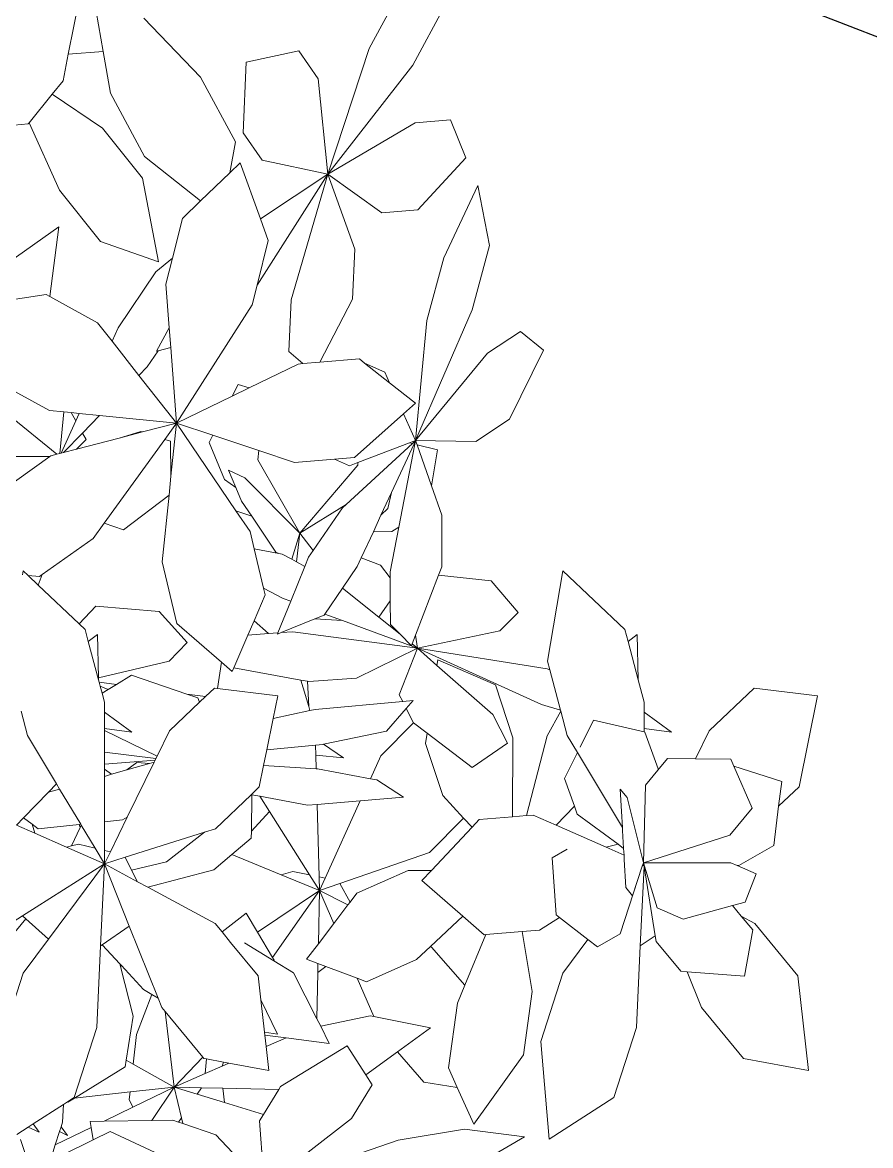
# Model space of a CAD drawing. Header units: metres. Extents: x -460 to 31334, y -1777 to 24987.
# Drawn here: x 378.8895 to 379.0119, y -820.4414 to -820.2794 of the extents above; entities that cross this region are included whole.
import ezdxf

# ---------------------------------------------------------------- set-up
doc = ezdxf.new("R2010")
doc.units = ezdxf.units.M
doc.header["$MEASUREMENT"] = 0
doc.layers.add('01 FURNITURE', color=8, linetype='Continuous')
doc.layers.add('TREES PLANTS', color=82, linetype='Continuous', lineweight=5)

# ---------------------------------------------------------------- blocks, each defined once
blk = doc.blocks.new('TREES_09')
at = {"layer": 'TREES PLANTS', "color": 82, "true_color": 0x34d100}
for p, q in [((-0.4076, 1.8368), (-0.417, 1.7612)), ((-0.2993, 1.8148), (-0.4076, 1.8368)), ((0.0382, 1.8261), (-0.0746, 1.8133)), ((0.0239, 1.7488), (0.0382, 1.8261)), ((-0.2762, 1.7905), (-0.2993, 1.8148)), ((-0.0746, 1.8133), (-0.1366, 1.7621)), ((-0.3241, 1.7371), (-0.3059, 1.7942)), ((-0.3059, 1.7942), (-0.2762, 1.7905)), ((-0.2762, 1.7905), (-0.2296, 1.7848)), ((-0.2296, 1.7848), (-0.2056, 1.743)), ((-0.417, 1.7612), (-0.3659, 1.7076)), ((-0.3241, 1.7371), (-0.2741, 1.7591)), ((-0.2741, 1.7591), (-0.2419, 1.7323)), ((-0.2056, 1.7413), (-0.1958, 1.7636)), ((-0.1958, 1.7636), (-0.1623, 1.7507)), ((-0.1366, 1.7621), (-0.1453, 1.746)), ((-0.1453, 1.746), (-0.1291, 1.7596)), ((-0.1291, 1.7596), (-0.074, 1.7498)), ((-0.209, 1.7335), (-0.2056, 1.7413)), ((-0.2056, 1.743), (-0.2056, 1.7413)), ((-0.1623, 1.7507), (-0.158, 1.7354)), ((-0.158, 1.7354), (-0.1453, 1.746)), ((-0.074, 1.7498), (-0.0793, 1.6817)), ((-0.0366, 1.6988), (0.0239, 1.7488)), ((-0.3327, 1.6914), (-0.3323, 1.7334)), ((-0.3323, 1.7334), (-0.3241, 1.7371)), ((-0.2419, 1.7323), (-0.2088, 1.6295)), ((-0.209, 1.7335), (-0.2088, 1.6295)), ((-0.158, 1.7354), (-0.1418, 1.6769)), ((-0.3659, 1.7076), (-0.3327, 1.6914)), ((-0.0366, 1.6988), (-0.0793, 1.6817)), ((-0.333, 1.6582), (-0.3327, 1.6914)), ((-0.1418, 1.6769), (-0.1554, 1.646)), ((-0.0799, 1.6742), (-0.1154, 1.6445)), ((-0.0793, 1.6817), (-0.0799, 1.6742)), ((-0.3646, 1.6629), (-0.3884, 1.6303)), ((-0.3687, 1.6303), (-0.3646, 1.6629)), ((-0.3193, 1.6468), (-0.333, 1.6582)), ((-0.3645, 1.6313), (-0.321, 1.647)), ((-0.321, 1.647), (-0.3193, 1.6468)), ((-0.3015, 1.6319), (-0.3193, 1.6468)), ((-0.1554, 1.646), (-0.2088, 1.6295)), ((-0.1154, 1.6445), (-0.1222, 1.6434)), ((-0.3647, 1.6303), (-0.3645, 1.6313)), ((-0.3015, 1.6319), (-0.2088, 1.6295)), ((-0.1222, 1.6434), (-0.2046, 1.6302)), ((-0.1222, 1.6434), (-0.11, 1.6258)), ((-0.4807, 1.622), (-0.4267, 1.6233)), ((-0.4725, 1.6112), (-0.4807, 1.622)), ((-0.4267, 1.6233), (-0.4725, 1.6112)), ((-0.4003, 1.6303), (-0.4267, 1.6233)), ((-0.4003, 1.6303), (-0.3884, 1.6303)), ((-0.3884, 1.6303), (-0.3687, 1.6303)), ((-0.3788, 1.5702), (-0.3647, 1.6303)), ((-0.3687, 1.6303), (-0.3647, 1.6303)), ((-0.2868, 1.6102), (-0.2088, 1.6295)), ((-0.208, 1.6297), (-0.2088, 1.6295)), ((-0.2082, 1.6293), (-0.2088, 1.6295)), ((-0.2082, 1.6293), (-0.208, 1.6297)), ((-0.2068, 1.6289), (-0.2082, 1.6293)), ((-0.2073, 1.6298), (-0.208, 1.6297)), ((-0.2068, 1.6289), (-0.2073, 1.6298)), ((-0.207, 1.6298), (-0.2073, 1.6298)), ((-0.2046, 1.6302), (-0.207, 1.6298)), ((-0.2048, 1.6282), (-0.207, 1.6298)), ((-0.2048, 1.6282), (-0.2068, 1.6289)), ((-0.1246, 1.6018), (-0.2048, 1.6282)), ((-0.1698, 1.6167), (-0.2048, 1.6282)), ((-0.11, 1.6258), (-0.2046, 1.6302)), ((-0.0128, 1.6213), (-0.11, 1.6258)), ((0.0705, 1.5942), (-0.0128, 1.6213)), ((-0.4867, 1.6074), (-0.5565, 1.5335)), ((-0.4725, 1.6112), (-0.4867, 1.6074)), ((-0.3402, 1.5509), (-0.2509, 1.6045)), ((-0.2968, 1.602), (-0.2868, 1.6102)), ((-0.2509, 1.6045), (-0.2638, 1.6038)), ((-0.2474, 1.6046), (-0.2509, 1.6045)), ((-0.2262, 1.6059), (-0.2474, 1.6046)), ((-0.2311, 1.5993), (-0.2262, 1.6059)), ((-0.2276, 1.5852), (-0.2182, 1.6064)), ((-0.2182, 1.6064), (-0.2262, 1.6059)), ((-0.2129, 1.6067), (-0.2182, 1.6064)), ((-0.1796, 1.6086), (-0.2129, 1.6067)), ((-0.1698, 1.6167), (-0.1796, 1.6086)), ((-0.2638, 1.6038), (-0.2968, 1.602)), ((-0.2668, 1.5508), (-0.2311, 1.5993)), ((-0.2311, 1.5993), (-0.2276, 1.5852)), ((-0.1246, 1.6018), (-0.109, 1.5747)), ((0.1199, 1.5173), (0.0705, 1.5942)), ((-0.2538, 1.5255), (-0.2276, 1.5852)), ((-0.3468, 1.5542), (-0.3788, 1.5702)), ((-0.109, 1.5747), (-0.1176, 1.5635)), ((-0.3606, 1.5386), (-0.3402, 1.5509)), ((-0.3093, 1.5354), (-0.3402, 1.5509)), ((-0.2668, 1.5508), (-0.2763, 1.5473)), ((-0.1176, 1.5635), (-0.1439, 1.5296)), ((-0.0775, 1.5337), (-0.1176, 1.5635)), ((-0.3893, 1.531), (-0.3606, 1.5386)), ((-0.2763, 1.5473), (-0.3093, 1.5354)), ((-0.2763, 1.5473), (-0.2538, 1.5255)), ((-0.2148, 1.5207), (-0.2251, 1.5386)), ((-0.5565, 1.5335), (-0.4491, 1.5151)), ((-0.4388, 1.5179), (-0.3906, 1.5306)), ((-0.3975, 1.5081), (-0.3906, 1.5306)), ((-0.3906, 1.5306), (-0.3893, 1.531)), ((-0.36, 1.5147), (-0.3893, 1.531)), ((-0.2657, 1.4983), (-0.2538, 1.5255)), ((-0.1469, 1.5258), (-0.2148, 1.5207)), ((-0.1439, 1.5296), (-0.1469, 1.5258)), ((-0.1287, 1.5056), (-0.1439, 1.5296)), ((-0.0775, 1.5337), (0.0038, 1.5072)), ((-0.8414, 1.4833), (-0.8193, 1.5106)), ((-0.8193, 1.5106), (-0.737, 1.4701)), ((-0.4397, 1.5148), (-0.4645, 1.3604)), ((-0.4491, 1.5151), (-0.4388, 1.5179)), ((-0.4388, 1.5179), (-0.4397, 1.5148)), ((-0.36, 1.5147), (-0.2651, 1.4901)), ((0.0038, 1.5072), (0.1199, 1.5173)), ((-0.3975, 1.5081), (-0.4645, 1.3604)), ((-0.2657, 1.4983), (-0.2651, 1.4901)), ((-0.1271, 1.4852), (-0.1287, 1.5056)), ((-0.2651, 1.4901), (-0.2637, 1.4736)), ((-0.0557, 1.497), (-0.1271, 1.4852)), ((-0.1235, 1.4417), (-0.1271, 1.4852)), ((-0.0557, 1.497), (0.0197, 1.4867)), ((0.0197, 1.4867), (0.0197, 1.4866)), ((0.0197, 1.4866), (0.1023, 1.4276)), ((0.1173, 1.4879), (0.1079, 1.4166)), ((0.1654, 1.4048), (0.1173, 1.4879)), ((-0.8156, 1.4439), (-0.8414, 1.4833)), ((-0.5068, 1.4804), (-0.5447, 1.4482)), ((-0.4851, 1.4584), (-0.5068, 1.4804)), ((-0.4208, 1.4532), (-0.3576, 1.4741)), ((-0.3576, 1.4741), (-0.2637, 1.4736)), ((-0.2637, 1.4736), (-0.2605, 1.434)), ((-0.737, 1.4701), (-0.7106, 1.4299)), ((-0.4851, 1.4584), (-0.4645, 1.3604)), ((-0.3512, 1.4678), (-0.3856, 1.4503)), ((-0.3225, 1.4257), (-0.3512, 1.4678)), ((-1.0151, 1.4325), (-0.9438, 1.4462)), ((-0.9438, 1.4462), (-0.8673, 1.4256)), ((-0.8156, 1.4439), (-0.7116, 1.3583)), ((-0.5447, 1.4482), (-0.5513, 1.3856)), ((-0.4504, 1.3847), (-0.4208, 1.4532)), ((-0.3856, 1.4503), (-0.444, 1.3837)), ((-0.929, 1.3918), (-1.0151, 1.4325)), ((-0.2605, 1.434), (-0.2513, 1.4254)), ((-0.1453, 1.4146), (-0.1234, 1.4399)), ((-0.0632, 1.4168), (-0.1235, 1.4417)), ((-0.1234, 1.4399), (-0.1235, 1.4417)), ((-1.0932, 1.3998), (-1.0481, 1.4179)), ((-1.0481, 1.4179), (-0.9863, 1.3609)), ((-0.8673, 1.4256), (-0.7116, 1.3583)), ((-0.7106, 1.4299), (-0.7116, 1.3583)), ((-0.3634, 1.3719), (-0.3225, 1.4257)), ((-0.2622, 1.4154), (-0.2513, 1.4254)), ((-0.2513, 1.4254), (-0.1999, 1.377)), ((0.1023, 1.4276), (0.0585, 1.4079)), ((-0.2891, 1.3905), (-0.2622, 1.4154)), ((-0.2213, 1.3747), (-0.2622, 1.4154)), ((-0.1879, 1.3658), (-0.1453, 1.4146)), ((-0.1093, 1.3758), (-0.1453, 1.4146)), ((-0.0632, 1.4168), (-0.1085, 1.3773)), ((-0.0421, 1.4081), (-0.0632, 1.4168)), ((0.0352, 1.3975), (-0.0421, 1.4081)), ((0.0585, 1.4079), (0.0352, 1.3975)), ((0.0523, 1.3682), (0.0585, 1.4079)), ((0.1079, 1.4166), (0.1213, 1.3376)), ((-1.2297, 1.3933), (-1.1583, 1.3549)), ((-1.0896, 1.3578), (-1.0932, 1.3998)), ((-0.8544, 1.3716), (-0.929, 1.3918)), ((-0.2891, 1.3905), (-0.3508, 1.37)), ((-0.7066, 1.36), (-0.7007, 1.3843)), ((-0.6575, 1.3771), (-0.7066, 1.36)), ((-0.7007, 1.3843), (-0.6575, 1.3771)), ((-0.6226, 1.3893), (-0.6575, 1.3771)), ((-0.6226, 1.3893), (-0.5613, 1.3894)), ((-0.5613, 1.3894), (-0.5513, 1.3856)), ((-0.5513, 1.3856), (-0.4799, 1.358)), ((-0.444, 1.3837), (-0.4645, 1.3604)), ((-0.444, 1.3837), (-0.4504, 1.3847)), ((-0.1999, 1.3492), (-0.1999, 1.377)), ((-0.1999, 1.377), (-0.1879, 1.3658)), ((-0.1085, 1.3773), (-0.1093, 1.3758)), ((-0.8544, 1.3716), (-0.7116, 1.3583)), ((-0.3755, 1.3558), (-0.3634, 1.3719)), ((-0.3508, 1.37), (-0.3634, 1.3719)), ((-0.2213, 1.3747), (-0.1845, 1.2681)), ((-0.094, 1.3594), (-0.1093, 1.3758)), ((-0.0125, 1.3761), (-0.026, 1.3084)), ((0.0161, 1.3366), (-0.0125, 1.3761)), ((0.0161, 1.3366), (0.0523, 1.3682)), ((-1.1583, 1.3549), (-1.0288, 1.2539)), ((-1.0896, 1.3578), (-1.0288, 1.2539)), ((-0.9863, 1.3609), (-0.9826, 1.3179)), ((-0.7561, 1.358), (-0.7803, 1.3273)), ((-0.7435, 1.3439), (-0.7561, 1.358)), ((-0.7435, 1.3439), (-0.7116, 1.3583)), ((-0.7066, 1.36), (-0.7116, 1.3583)), ((-0.708, 1.3544), (-0.7116, 1.3583)), ((-0.7088, 1.351), (-0.7116, 1.3583)), ((-0.7072, 1.3574), (-0.7116, 1.3583)), ((-0.7075, 1.3564), (-0.7116, 1.3583)), ((-0.7088, 1.351), (-0.708, 1.3544)), ((-0.6853, 1.2896), (-0.7088, 1.351)), ((-0.6356, 1.2754), (-0.708, 1.3544)), ((-0.7075, 1.3564), (-0.7072, 1.3574)), ((-0.6496, 1.3295), (-0.7075, 1.3564)), ((-0.6083, 1.3383), (-0.7072, 1.3574)), ((-0.4975, 1.271), (-0.4645, 1.3604)), ((-0.484, 1.2121), (-0.4645, 1.3604)), ((-0.4674, 1.3532), (-0.481, 1.3397)), ((-0.4799, 1.358), (-0.4645, 1.3604)), ((-0.4799, 1.358), (-0.4695, 1.354)), ((-0.4695, 1.354), (-0.4645, 1.3604)), ((-0.4695, 1.354), (-0.4674, 1.3532)), ((-0.4289, 1.2877), (-0.4645, 1.3604)), ((-0.4091, 1.3388), (-0.4645, 1.3604)), ((-0.4021, 1.3555), (-0.3926, 1.3471)), ((-0.4009, 1.3429), (-0.4021, 1.3555)), ((-0.3926, 1.3471), (-0.3755, 1.3558)), ((-0.3755, 1.3558), (-0.3363, 1.3168)), ((-0.094, 1.3594), (-0.0675, 1.2999)), ((-1.1781, 1.3031), (-1.2478, 1.3407)), ((-0.6914, 1.2854), (-0.7435, 1.3439)), ((-0.6083, 1.3383), (-0.6035, 1.3299)), ((-0.5553, 1.328), (-0.6083, 1.3383)), ((-0.5013, 1.3144), (-0.481, 1.3397)), ((-0.481, 1.3397), (-0.4925, 1.3282)), ((-0.4091, 1.3388), (-0.4009, 1.3429)), ((-0.3914, 1.2387), (-0.4009, 1.3429)), ((-0.3926, 1.3471), (-0.3657, 1.3234)), ((-0.3077, 1.3119), (-0.287, 1.3437)), ((-0.287, 1.3437), (-0.2827, 1.2924)), ((-0.1728, 1.2883), (-0.1999, 1.3492)), ((0.1213, 1.3376), (0.1478, 1.2605)), ((-0.7803, 1.3273), (-0.8038, 1.2974)), ((-0.7931, 1.3215), (-0.7803, 1.3273)), ((-0.6496, 1.3295), (-0.6306, 1.325)), ((-0.6226, 1.317), (-0.6496, 1.3295)), ((-0.6306, 1.325), (-0.6226, 1.317)), ((-0.6035, 1.3299), (-0.603, 1.3079)), ((-0.5631, 1.3163), (-0.5481, 1.3281)), ((-0.5481, 1.3281), (-0.5553, 1.328)), ((-0.5209, 1.3281), (-0.5481, 1.3281)), ((-0.4925, 1.3282), (-0.5209, 1.3281)), ((-0.5209, 1.3281), (-0.5013, 1.3144)), ((0.0435, 1.2988), (0.0161, 1.3366)), ((-0.9826, 1.3179), (-1.0288, 1.2539)), ((-0.8038, 1.2974), (-0.7931, 1.3215)), ((-0.603, 1.3079), (-0.6226, 1.317)), ((-0.5631, 1.3163), (-0.5721, 1.2936)), ((-0.5359, 1.2712), (-0.5013, 1.3144)), ((-0.3657, 1.3234), (-0.3501, 1.2486)), ((-0.3363, 1.3168), (-0.3091, 1.3044)), ((-0.3091, 1.3044), (-0.3077, 1.3119)), ((-1.1781, 1.3031), (-1.0288, 1.2539)), ((-0.8038, 1.2974), (-0.8087, 1.2913)), ((-0.5721, 1.2936), (-0.603, 1.3079)), ((-0.3208, 1.2414), (-0.3091, 1.3044)), ((-0.026, 1.3084), (-0.0717, 1.2887)), ((-0.0675, 1.2999), (-0.0717, 1.2887)), ((-0.026, 1.3084), (-0.0269, 1.304)), ((-0.0269, 1.304), (-0.0144, 1.2453)), ((0.0435, 1.2988), (0.009, 1.2766)), ((0.0554, 1.3064), (0.0435, 1.2988)), ((0.0952, 1.282), (0.0554, 1.3064)), ((-0.9395, 1.2859), (-1.0288, 1.2539)), ((-0.9395, 1.2859), (-0.8797, 1.2829)), ((-0.8087, 1.2913), (-0.8048, 1.244)), ((-0.6894, 1.2617), (-0.6914, 1.2854)), ((-0.6853, 1.2896), (-0.6821, 1.2893)), ((-0.6814, 1.2795), (-0.6853, 1.2896)), ((-0.6821, 1.2893), (-0.6012, 1.2205)), ((-0.5615, 1.2886), (-0.5721, 1.2936)), ((-0.5615, 1.2886), (-0.5359, 1.2712)), ((-0.4248, 1.2311), (-0.4289, 1.2877)), ((-0.2827, 1.2924), (-0.1908, 1.2504)), ((-0.2827, 1.2924), (-0.2785, 1.2411)), ((-0.1622, 1.2802), (-0.1728, 1.2883)), ((-0.0717, 1.2887), (-0.0855, 1.2515)), ((-0.8797, 1.2829), (-0.8797, 1.2829)), ((-0.8797, 1.2829), (-0.8048, 1.244)), ((-0.6814, 1.2795), (-0.6894, 1.2617)), ((-0.6356, 1.2754), (-0.6012, 1.2205)), ((-0.6316, 1.271), (-0.6356, 1.2754)), ((-0.5806, 1.2362), (-0.6316, 1.271)), ((-0.5359, 1.2712), (-0.5051, 1.2502)), ((-0.5051, 1.2502), (-0.4975, 1.271)), ((-0.4975, 1.271), (-0.4994, 1.2383)), ((-0.3338, 1.2722), (-0.3501, 1.2486)), ((-0.3371, 1.2395), (-0.3338, 1.2722)), ((-0.1845, 1.2681), (-0.1622, 1.2802)), ((-0.1589, 1.2777), (-0.1761, 1.2438)), ((-0.1589, 1.2777), (-0.1622, 1.2802)), ((-0.1366, 1.2608), (-0.1589, 1.2777)), ((0.009, 1.2766), (0.0573, 1.1975)), ((0.0952, 1.282), (0.1355, 1.2303)), ((-0.6854, 1.2141), (-0.6894, 1.2617)), ((-0.1845, 1.2681), (-0.1761, 1.2438)), ((-0.1366, 1.2608), (-0.1761, 1.2438)), ((-0.1126, 1.2425), (-0.1366, 1.2608)), ((-1.1421, 1.2422), (-1.0288, 1.2539)), ((-1.0453, 1.1755), (-1.0288, 1.2539)), ((-0.8789, 1.2102), (-1.0288, 1.2539)), ((-0.9756, 1.1735), (-1.0288, 1.2539)), ((-0.8965, 1.1694), (-1.0288, 1.2539)), ((-0.8048, 1.244), (-0.8031, 1.2238)), ((-0.5051, 1.2502), (-0.5039, 1.2494)), ((-0.5039, 1.2494), (-0.4994, 1.2383)), ((-0.3501, 1.2486), (-0.3499, 1.2477)), ((-0.3499, 1.2477), (-0.3491, 1.2392)), ((-0.2785, 1.2411), (-0.1923, 1.2433)), ((-0.1948, 1.1981), (-0.1761, 1.2438)), ((-0.1946, 1.232), (-0.1761, 1.2438)), ((-0.1923, 1.2433), (-0.1908, 1.2504)), ((-0.1923, 1.2433), (-0.1761, 1.2438)), ((-0.1908, 1.2504), (-0.1761, 1.2438)), ((-0.1266, 1.1698), (-0.1761, 1.2438)), ((-0.1126, 1.2425), (-0.1761, 1.2438)), ((-0.0964, 1.1877), (-0.1761, 1.2438)), ((-0.0855, 1.2515), (-0.089, 1.242)), ((-0.0855, 1.2515), (-0.0783, 1.2418)), ((-0.0144, 1.2453), (-0.0234, 1.2407)), ((0.0059, 1.2555), (-0.0144, 1.2453)), ((-0.0006, 1.204), (0.0059, 1.2555)), ((-1.1753, 1.2191), (-1.1421, 1.2422)), ((-0.5806, 1.2362), (-0.6012, 1.2205)), ((-0.5727, 1.2308), (-0.5806, 1.2362)), ((-0.5618, 1.2264), (-0.5727, 1.2308)), ((-0.4994, 1.2383), (-0.483, 1.1983)), ((-0.3949, 1.231), (-0.4265, 1.2217)), ((-0.4251, 1.2295), (-0.4248, 1.2311)), ((-0.4251, 1.2295), (-0.3949, 1.231)), ((-0.3901, 1.2324), (-0.3949, 1.231)), ((-0.3914, 1.2387), (-0.3914, 1.2387)), ((-0.3901, 1.2324), (-0.3914, 1.2387)), ((-0.3809, 1.1888), (-0.3901, 1.2324)), ((-0.3491, 1.2392), (-0.3371, 1.2395)), ((-0.3491, 1.2392), (-0.3436, 1.1812)), ((-0.3371, 1.2395), (-0.3209, 1.2399)), ((-0.3209, 1.2399), (-0.3247, 1.1773)), ((-0.3208, 1.2414), (-0.3209, 1.2399)), ((-0.2785, 1.2411), (-0.2775, 1.2295)), ((-0.2699, 1.1841), (-0.1946, 1.232)), ((-0.1987, 1.2121), (-0.1946, 1.232)), ((-0.0941, 1.2284), (-0.1126, 1.2425)), ((-0.089, 1.242), (-0.0941, 1.2284)), ((-0.0783, 1.2418), (-0.089, 1.242)), ((-0.0234, 1.2407), (-0.0783, 1.2418)), ((-0.0234, 1.2407), (-0.0779, 1.213)), ((-1.1619, 1.1563), (-1.1753, 1.2191)), ((-0.8031, 1.2238), (-0.8176, 1.2072)), ((-0.8031, 1.2238), (-0.8026, 1.2182)), ((-0.8026, 1.2182), (-0.7744, 1.1602)), ((-0.6887, 1.1703), (-0.6012, 1.2205)), ((-0.6673, 1.1549), (-0.6012, 1.2205)), ((-0.5671, 1.2166), (-0.6012, 1.2205)), ((-0.5702, 1.2108), (-0.6012, 1.2205)), ((-0.5671, 1.2166), (-0.5702, 1.2108)), ((-0.5618, 1.2264), (-0.5671, 1.2166)), ((-0.5202, 1.2095), (-0.5618, 1.2264)), ((-0.4409, 1.1418), (-0.4265, 1.2217)), ((-0.4265, 1.2217), (-0.4251, 1.2295)), ((-0.2775, 1.2295), (-0.2881, 1.1726)), ((-0.8176, 1.2072), (-0.8789, 1.2102)), ((-0.6854, 1.2141), (-0.6996, 1.1715)), ((-0.5702, 1.2108), (-0.5763, 1.1992)), ((-0.5234, 1.2007), (-0.5202, 1.2095)), ((-0.4827, 1.1943), (-0.5202, 1.2095)), ((-0.484, 1.2121), (-0.483, 1.1983)), ((-0.1987, 1.2121), (-0.1948, 1.1981)), ((-0.0779, 1.213), (-0.0923, 1.1895)), ((-0.0038, 1.1787), (-0.0006, 1.204)), ((-0.0006, 1.204), (0.0098, 1.1803)), ((-0.5786, 1.1918), (-0.6214, 1.1632)), ((-0.5771, 1.1952), (-0.5828, 1.1659)), ((-0.5771, 1.1952), (-0.5786, 1.1918)), ((-0.5763, 1.1992), (-0.5771, 1.1952)), ((-0.536, 1.1771), (-0.5234, 1.2007)), ((-0.483, 1.1983), (-0.4811, 1.1937)), ((-0.4827, 1.1943), (-0.4819, 1.1829)), ((-0.4811, 1.1937), (-0.4827, 1.1943)), ((-0.4076, 1.1942), (-0.4165, 1.1225)), ((-0.3809, 1.1888), (-0.4076, 1.1942)), ((-0.2187, 1.1395), (-0.1948, 1.1981)), ((-0.093, 1.1898), (-0.0964, 1.1877)), ((-0.0923, 1.1895), (-0.093, 1.1898)), ((-0.0052, 1.1936), (-0.0457, 1.174)), ((-0.0072, 1.1784), (-0.0052, 1.1936)), ((0.0573, 1.1975), (0.0609, 1.1953)), ((0.0609, 1.1953), (0.0594, 1.1286)), ((0.0609, 1.1953), (0.0905, 1.1771)), ((-0.9496, 1.1828), (-0.9756, 1.1735)), ((-0.8965, 1.1694), (-0.9496, 1.1828)), ((-0.536, 1.1771), (-0.5828, 1.1659)), ((-0.5279, 1.1791), (-0.536, 1.1771)), ((-0.4971, 1.1659), (-0.5279, 1.1791)), ((-0.4819, 1.1829), (-0.4971, 1.1659)), ((-0.4819, 1.1829), (-0.4801, 1.1586)), ((-0.3436, 1.1812), (-0.3809, 1.1888)), ((-0.3247, 1.1773), (-0.3436, 1.1812)), ((-0.2993, 1.1721), (-0.3247, 1.1773)), ((-0.2881, 1.1726), (-0.2699, 1.1841)), ((-0.2699, 1.1841), (-0.2465, 1.1627)), ((-0.0964, 1.1877), (-0.1266, 1.1698)), ((-0.0923, 1.1895), (-0.1138, 1.1544)), ((-0.0072, 1.1784), (-0.0457, 1.174)), ((-0.0038, 1.1787), (-0.0072, 1.1784)), ((0.0098, 1.1803), (-0.0038, 1.1787)), ((0.0382, 1.1835), (0.0098, 1.1803)), ((0.0294, 1.1359), (0.0382, 1.1835)), ((0.0905, 1.1771), (0.0763, 1.1305)), ((0.0905, 1.1771), (0.098, 1.1725)), ((0.098, 1.1725), (0.1754, 1.1783)), ((0.1147, 1.1203), (0.1757, 1.1779)), ((-1.0453, 1.1755), (-1.0778, 1.1529)), ((-0.9756, 1.1735), (-1.0422, 1.1495)), ((-0.873, 1.1635), (-0.8965, 1.1694)), ((-0.873, 1.1635), (-0.7322, 1.0735)), ((-0.6996, 1.1715), (-0.7178, 1.1166)), ((-0.6887, 1.1703), (-0.6996, 1.1715)), ((-0.6214, 1.1632), (-0.6394, 1.1511)), ((-0.6281, 1.1442), (-0.6214, 1.1632)), ((-0.5828, 1.1659), (-0.6032, 1.1611)), ((-0.4801, 1.1586), (-0.4971, 1.1659)), ((-0.29, 1.1623), (-0.2993, 1.1721)), ((-0.2898, 1.1634), (-0.29, 1.1623)), ((-0.2881, 1.1726), (-0.2898, 1.1634)), ((-0.2465, 1.1627), (-0.2898, 1.1634)), ((-0.1266, 1.1698), (-0.1489, 1.1566)), ((-0.0746, 1.1707), (-0.1143, 1.1379)), ((-0.0457, 1.174), (-0.0746, 1.1707)), ((-1.0778, 1.1529), (-1.1619, 1.1563)), ((-0.7784, 1.1468), (-0.7744, 1.1602)), ((-0.7744, 1.1602), (-0.7645, 1.1399)), ((-0.6762, 1.1356), (-0.6673, 1.1549)), ((-0.6394, 1.1511), (-0.6555, 1.1443)), ((-0.6032, 1.1611), (-0.6281, 1.1442)), ((-0.4409, 1.1418), (-0.4801, 1.1586)), ((-0.2494, 1.1198), (-0.29, 1.1623)), ((-0.2382, 1.1625), (-0.2465, 1.1627)), ((-0.2187, 1.1395), (-0.2382, 1.1625)), ((-0.1489, 1.1566), (-0.1267, 1.1277)), ((-1.067, 1.1439), (-1.144, 1.1022)), ((-1.0301, 1.1369), (-1.067, 1.1439)), ((-1.0422, 1.1495), (-1.0301, 1.1369)), ((-1.0301, 1.1369), (-0.9967, 1.1022)), ((-0.7645, 1.1399), (-0.7784, 1.1468)), ((-0.7645, 1.1399), (-0.7322, 1.0735)), ((-0.6281, 1.1442), (-0.7322, 1.0735)), ((-0.6555, 1.1443), (-0.6762, 1.1356)), ((-0.6653, 1.1305), (-0.6555, 1.1443)), ((-0.4477, 1.127), (-0.4365, 1.1399)), ((-0.4365, 1.1399), (-0.4409, 1.1418)), ((-0.2006, 1.1181), (-0.2187, 1.1395)), ((-0.1143, 1.1379), (-0.1267, 1.1277)), ((-0.6653, 1.1305), (-0.7091, 1.1123)), ((-0.4937, 1.0739), (-0.4477, 1.127)), ((-0.4477, 1.127), (-0.4165, 1.1225)), ((-0.1267, 1.1277), (-0.1366, 1.1195)), ((0.0245, 1.1094), (0.0282, 1.1293)), ((0.0282, 1.1293), (0.0294, 1.1359)), ((0.0282, 1.1293), (0.0329, 1.1279)), ((0.0294, 1.1359), (0.0329, 1.1279)), ((0.0329, 1.1279), (0.0419, 1.1075)), ((0.0594, 1.1286), (0.0588, 1.1034)), ((0.0594, 1.1286), (0.0763, 1.1305)), ((0.0763, 1.1305), (0.0665, 1.0983)), ((-0.7178, 1.1166), (-0.7322, 1.0735)), ((-0.7091, 1.1123), (-0.7178, 1.1166)), ((-0.4165, 1.1225), (-0.417, 1.1186)), ((-0.417, 1.1186), (-0.4069, 1.108)), ((-0.2494, 1.1198), (-0.2453, 1.107)), ((-0.2006, 1.1181), (-0.1798, 1.0394)), ((-0.1366, 1.1195), (-0.1798, 1.0394)), ((0.1147, 1.1203), (0.1013, 1.0809)), ((-1.144, 1.1022), (-1.2142, 1.0347)), ((-1.0498, 1.0356), (-0.9967, 1.1022)), ((-0.9967, 1.1022), (-0.976, 1.0807)), ((-0.4069, 1.108), (-0.4098, 1.086)), ((-0.4098, 1.086), (-0.4055, 1.0989)), ((-0.4069, 1.108), (-0.4002, 1.101)), ((-0.4055, 1.0989), (-0.4002, 1.101)), ((-0.4002, 1.101), (-0.3659, 1.065)), ((-0.2103, 1.0616), (-0.2453, 1.107)), ((-0.2453, 1.107), (-0.2155, 1.0123)), ((-0.0321, 1.0599), (0.0225, 1.105)), ((0.0225, 1.105), (0.0239, 1.1062)), ((0.0225, 1.105), (0.0581, 1.0707)), ((0.0239, 1.1062), (0.0245, 1.1094)), ((0.0245, 1.1094), (0.0419, 1.1075)), ((0.0419, 1.1075), (0.0581, 1.0707)), ((0.0665, 1.0983), (0.0581, 1.0707)), ((0.0588, 1.1034), (0.0585, 1.0885)), ((0.0588, 1.1034), (0.0665, 1.0983)), ((-0.4712, 1.0861), (-0.5082, 1.0529)), ((-0.449, 1.0646), (-0.4712, 1.0861)), ((-0.4322, 1.0198), (-0.4098, 1.086)), ((0.0585, 1.0885), (0.0581, 1.0707)), ((-0.976, 1.0807), (-0.9285, 1.0687)), ((-0.8224, 1.0666), (-0.7322, 1.0735)), ((-0.7891, 1.0288), (-0.7322, 1.0735)), ((-0.7414, 0.982), (-0.7322, 1.0735)), ((-0.6693, 1.0669), (-0.7322, 1.0735)), ((-0.713, 1.0596), (-0.7322, 1.0735)), ((-0.7218, 1.0332), (-0.7322, 1.0735)), ((-0.5672, 1.0563), (-0.4937, 1.0739)), ((-0.0321, 1.0599), (0.0581, 1.0707)), ((0.0306, 1.022), (0.0581, 1.0707)), ((0.0945, 1.0793), (0.0581, 1.0707)), ((0.0977, 1.0441), (0.0581, 1.0707)), ((0.0638, 1.0183), (0.0581, 1.0707)), ((0.0819, 1.0217), (0.0581, 1.0707)), ((0.1013, 1.0809), (0.0945, 1.0793)), ((0.0945, 1.0793), (0.0996, 1.0758)), ((0.0996, 1.0758), (0.0973, 1.069)), ((0.1013, 1.0809), (0.0996, 1.0758)), ((-0.9285, 1.0687), (-0.9125, 1.0488)), ((-0.9285, 1.0687), (-0.8976, 1.0608)), ((-0.8976, 1.0608), (-0.8457, 1.0648)), ((-0.8457, 1.0648), (-0.8224, 1.0666)), ((-0.8179, 1.0496), (-0.8457, 1.0648)), ((-0.8224, 1.0666), (-0.8184, 1.0516)), ((-0.7107, 1.0665), (-0.713, 1.0596)), ((-0.6131, 0.9873), (-0.713, 1.0596)), ((-0.6693, 1.0669), (-0.7107, 1.0665)), ((-0.6465, 1.0646), (-0.6693, 1.0669)), ((-0.6055, 1.0103), (-0.6465, 1.0646)), ((-0.5672, 1.0563), (-0.6465, 1.0646)), ((-0.449, 1.0646), (-0.429, 0.9806)), ((-0.3659, 1.065), (-0.3359, 1.0503)), ((-0.2103, 1.0616), (-0.2003, 1.02)), ((-0.0366, 1.0561), (-0.0477, 1.0517)), ((-0.0366, 1.0561), (-0.0321, 1.0599)), ((0.0973, 1.069), (0.0977, 1.0441)), ((-1.024, 1.033), (-0.9242, 1.0522)), ((-0.9242, 1.0522), (-0.9486, 0.9829)), ((-0.9125, 1.0488), (-0.8459, 1.0041)), ((-0.7993, 1.0387), (-0.8184, 1.0516)), ((-0.8184, 1.0516), (-0.8179, 1.0496)), ((-0.5082, 1.0529), (-0.5143, 0.9774)), ((-0.3665, 0.9877), (-0.3359, 1.0503)), ((-0.3406, 0.9877), (-0.3331, 1.049)), ((-0.3359, 1.0503), (-0.3331, 1.049)), ((-0.3331, 1.049), (-0.3312, 1.048)), ((-0.3265, 0.9877), (-0.3312, 1.048)), ((-0.3312, 1.048), (-0.3287, 1.0468)), ((-0.3271, 1.0412), (-0.3287, 1.0468)), ((-0.3287, 1.0468), (-0.2634, 1.0149)), ((-0.0477, 1.0517), (-0.1337, 1.0173)), ((-0.0583, 1.0343), (-0.0524, 1.0441)), ((-0.0524, 1.0441), (-0.0477, 1.0517)), ((-0.0047, 1.0259), (-0.0524, 1.0441)), ((0.0977, 1.0441), (0.0986, 0.9873)), ((0.1387, 1.054), (0.111, 0.9945)), ((-1.1249, 0.9949), (-1.0498, 1.0356)), ((-1.0834, 0.9854), (-1.024, 1.033)), ((-0.7993, 1.0387), (-0.7891, 1.0288)), ((-0.7218, 1.0332), (-0.7225, 1.0311)), ((-0.7225, 1.0311), (-0.7146, 1.0054)), ((-0.7146, 1.0054), (-0.7218, 1.0332)), ((-0.3271, 1.0412), (-0.3285, 1.0261)), ((-0.3195, 1.0144), (-0.3271, 1.0412)), ((-0.1798, 1.0394), (-0.1865, 1.027)), ((-0.0583, 1.0343), (-0.0868, 1.0079)), ((-0.8298, 0.9968), (-0.7891, 1.0288)), ((-0.4211, 1.0019), (-0.4322, 1.0198)), ((-0.3646, 1.0203), (-0.3884, 0.9877)), ((-0.3687, 0.9877), (-0.3646, 1.0203)), ((-0.3285, 1.0261), (-0.3195, 1.0144)), ((-0.2155, 1.0123), (-0.2003, 1.02)), ((-0.1865, 1.027), (-0.2077, 0.9877)), ((-0.1337, 1.0173), (-0.2077, 0.9877)), ((-0.2003, 1.02), (-0.1865, 1.027)), ((-0.1337, 1.0173), (-0.1113, 0.9851)), ((-0.0266, 1.0219), (-0.0857, 1.0068)), ((0.0259, 1.0135), (-0.0266, 1.0219)), ((0.0306, 1.022), (-0.0047, 1.0259)), ((0.0259, 1.0135), (0.0306, 1.022)), ((0.0728, 1.0173), (0.0638, 1.0183)), ((0.071, 0.952), (0.0638, 1.0183)), ((0.0819, 1.0217), (0.0728, 1.0173)), ((0.0986, 0.9873), (0.0819, 1.0217)), ((-0.8459, 1.0041), (-0.8298, 0.9968)), ((-0.7014, 0.9546), (-0.7146, 1.0054)), ((-0.6131, 0.9873), (-0.6055, 1.0103)), ((-0.3143, 0.9962), (-0.3195, 1.0144)), ((-0.2634, 1.0149), (-0.26, 1.0093)), ((-0.2634, 1.0149), (-0.2222, 0.9948)), ((-0.26, 1.0093), (-0.2578, 0.9877)), ((-0.2155, 1.0123), (-0.2077, 0.9877)), ((-0.0887, 1.0061), (-0.1113, 0.9851)), ((-0.0868, 1.0079), (-0.0887, 1.0061)), ((-0.0857, 1.0068), (-0.0887, 1.0061)), ((-0.0857, 1.0068), (-0.0868, 1.0079)), ((0.0338, 1.0122), (0.0259, 1.0135)), ((0.071, 0.952), (0.0338, 1.0122)), ((-1.1249, 0.9949), (-1.1746, 0.9862)), ((-0.8518, 0.9795), (-0.8298, 0.9968)), ((-0.4211, 1.0019), (-0.4238, 0.9815)), ((-0.4152, 0.9922), (-0.4211, 1.0019)), ((-0.4152, 0.9922), (-0.4192, 0.9827)), ((-0.4108, 0.9851), (-0.4152, 0.9922)), ((-0.3204, 0.9877), (-0.3143, 0.9962)), ((-0.3119, 0.9877), (-0.3143, 0.9962)), ((-0.2238, 0.9877), (-0.2222, 0.9948)), ((-0.2222, 0.9948), (-0.2077, 0.9877)), ((0.111, 0.9945), (0.1209, 0.9742)), ((-1.1746, 0.9862), (-1.2847, 0.967)), ((-1.1746, 0.9862), (-1.1745, 0.986)), ((-1.1745, 0.986), (-1.1713, 0.9446)), ((-1.0834, 0.9854), (-1.1239, 0.9255)), ((-0.9486, 0.9829), (-1.0095, 0.9341)), ((-0.8518, 0.9795), (-0.8831, 0.9225)), ((-0.7438, 0.9576), (-0.7414, 0.982)), ((-0.7414, 0.982), (-0.7205, 0.9615)), ((-0.595, 0.9741), (-0.6131, 0.9873)), ((-0.5143, 0.9774), (-0.4936, 0.9575)), ((-0.4807, 0.9794), (-0.429, 0.9806)), ((-0.4725, 0.9685), (-0.4807, 0.9794)), ((-0.4267, 0.9807), (-0.4725, 0.9685)), ((-0.429, 0.9806), (-0.4267, 0.9807)), ((-0.4238, 0.9815), (-0.4267, 0.9807)), ((-0.4192, 0.9827), (-0.4238, 0.9815)), ((-0.411, 0.9849), (-0.4192, 0.9827)), ((-0.4108, 0.9851), (-0.411, 0.9849)), ((-0.4107, 0.985), (-0.411, 0.9849)), ((-0.4107, 0.985), (-0.4108, 0.9851)), ((-0.4003, 0.9877), (-0.4107, 0.985)), ((-0.4003, 0.9877), (-0.3884, 0.9877)), ((-0.3884, 0.9877), (-0.3687, 0.9877)), ((-0.3687, 0.9877), (-0.3665, 0.9877)), ((-0.3665, 0.9877), (-0.3406, 0.9877)), ((-0.3406, 0.9877), (-0.3265, 0.9877)), ((-0.3265, 0.9877), (-0.3204, 0.9877)), ((-0.3204, 0.9877), (-0.3119, 0.9877)), ((-0.3119, 0.9877), (-0.2578, 0.9877)), ((-0.2578, 0.9877), (-0.2238, 0.9877)), ((-0.2539, 0.96), (-0.2264, 0.9765)), ((-0.2311, 0.9567), (-0.2264, 0.9765)), ((-0.2276, 0.9425), (-0.2077, 0.9877)), ((-0.2264, 0.9765), (-0.2077, 0.9877)), ((-0.2238, 0.9877), (-0.2077, 0.9877)), ((-0.1459, 0.8901), (-0.2077, 0.9877)), ((-0.11, 0.9832), (-0.2077, 0.9877)), ((-0.118, 0.9211), (-0.2077, 0.9877)), ((-0.1113, 0.9851), (-0.11, 0.9832)), ((-0.0128, 0.9787), (-0.11, 0.9832)), ((0.0705, 0.9516), (-0.0128, 0.9787)), ((0.0986, 0.9873), (0.0988, 0.9708)), ((-1.1713, 0.9446), (-1.2847, 0.967)), ((-0.7129, 0.9658), (-0.7205, 0.9615)), ((-0.7014, 0.9546), (-0.7129, 0.9658)), ((-0.5521, 0.9135), (-0.595, 0.9741)), ((-0.4867, 0.9648), (-0.4936, 0.9575)), ((-0.4725, 0.9685), (-0.4867, 0.9648)), ((0.0988, 0.9708), (0.1061, 0.9719)), ((0.1061, 0.9719), (0.1209, 0.9742)), ((0.1268, 0.9292), (0.1061, 0.9719)), ((0.1209, 0.9742), (0.1393, 0.9366)), ((-0.7448, 0.9481), (-0.7438, 0.9576)), ((-0.7349, 0.9535), (-0.7448, 0.9481)), ((-0.7438, 0.9576), (-0.7349, 0.9535)), ((-0.7349, 0.9535), (-0.6966, 0.936)), ((-0.7205, 0.9615), (-0.6973, 0.9388)), ((-0.6973, 0.9388), (-0.7014, 0.9546)), ((-0.4936, 0.9575), (-0.5395, 0.9089)), ((-0.2968, 0.9343), (-0.2548, 0.9595)), ((-0.2548, 0.9595), (-0.2539, 0.96)), ((-0.2548, 0.9595), (-0.2546, 0.9576)), ((-0.2546, 0.9576), (-0.2512, 0.9587)), ((-0.2546, 0.9576), (-0.2495, 0.9087)), ((-0.2539, 0.96), (-0.2512, 0.9587)), ((-0.2512, 0.9587), (-0.229, 0.9483)), ((-0.2311, 0.9567), (-0.229, 0.9483)), ((0.0755, 0.9438), (0.0705, 0.9516)), ((0.0759, 0.944), (0.071, 0.952)), ((-1.1399, 0.9384), (-1.1713, 0.9446)), ((-1.1239, 0.9255), (-1.1399, 0.9384)), ((-0.7473, 0.9222), (-0.7456, 0.9393)), ((-0.7456, 0.9393), (-0.7448, 0.9481)), ((-0.7456, 0.9393), (-0.6962, 0.9346)), ((-0.6966, 0.936), (-0.6973, 0.9388)), ((-0.6962, 0.9346), (-0.6966, 0.936)), ((-0.2442, 0.9047), (-0.2276, 0.9425)), ((-0.229, 0.9483), (-0.2276, 0.9425)), ((0.0755, 0.9438), (0.0759, 0.944)), ((0.0786, 0.939), (0.0755, 0.9438)), ((0.0998, 0.9377), (0.0786, 0.939)), ((0.1018, 0.9028), (0.0786, 0.939)), ((0.0998, 0.9377), (0.1054, 0.936)), ((0.1156, 0.9437), (0.1054, 0.936)), ((0.1054, 0.936), (0.111, 0.9342)), ((0.111, 0.9342), (0.1156, 0.9437)), ((-1.0899, 0.8982), (-1.1239, 0.9255)), ((-1.0095, 0.9341), (-1.0899, 0.8982)), ((-0.9659, 0.9335), (-0.9235, 0.8734)), ((-0.8831, 0.9225), (-0.9659, 0.9335)), ((-0.8831, 0.9225), (-0.8855, 0.9182)), ((-0.7421, 0.8736), (-0.6953, 0.931)), ((-0.6953, 0.931), (-0.6962, 0.9346)), ((-0.6935, 0.924), (-0.6953, 0.931)), ((-0.6935, 0.924), (-0.6927, 0.9228)), ((-0.6928, 0.8497), (-0.6927, 0.9228)), ((-0.6927, 0.9228), (-0.6495, 0.8618)), ((-0.3606, 0.896), (-0.303, 0.9306)), ((-0.303, 0.9306), (-0.2968, 0.9343)), ((-0.303, 0.9306), (-0.293, 0.9209)), ((-0.293, 0.9209), (-0.2968, 0.9343)), ((0.111, 0.9342), (0.1268, 0.9292)), ((0.1268, 0.9292), (0.1568, 0.9198)), ((-0.8855, 0.9182), (-0.8739, 0.843)), ((-0.7796, 0.8636), (-0.7473, 0.9222)), ((-0.5395, 0.9089), (-0.5521, 0.9135)), ((-0.5499, 0.9104), (-0.5521, 0.9135)), ((-0.551, 0.8967), (-0.5499, 0.9104)), ((-0.293, 0.9209), (-0.2627, 0.8915)), ((-0.118, 0.9209), (-0.1421, 0.8943)), ((-0.118, 0.9211), (-0.118, 0.9209)), ((-0.0775, 0.8911), (-0.118, 0.9211)), ((0.1116, 0.9099), (0.1018, 0.9028)), ((0.1056, 0.897), (0.1116, 0.9099)), ((-1.0885, 0.897), (-1.0899, 0.8982)), ((-1.0853, 0.8637), (-1.0885, 0.897)), ((-0.551, 0.8967), (-0.5565, 0.8909)), ((-0.5395, 0.9089), (-0.551, 0.8967)), ((-0.3893, 0.8884), (-0.3606, 0.896)), ((-0.255, 0.9016), (-0.2627, 0.8915)), ((-0.2495, 0.9087), (-0.255, 0.9016)), ((-0.255, 0.9016), (-0.2442, 0.9047)), ((-0.2538, 0.8829), (-0.2442, 0.9047)), ((0.1056, 0.897), (0.1018, 0.9028)), ((0.1143, 0.8835), (0.1056, 0.897)), ((0.1721, 0.9051), (0.1204, 0.8879)), ((-0.5565, 0.8909), (-0.5516, 0.89)), ((-0.2627, 0.8915), (-0.2538, 0.8829)), ((-0.1421, 0.8943), (-0.1459, 0.8901)), ((-0.1287, 0.863), (-0.1459, 0.8901)), ((-0.1039, 0.8619), (-0.1421, 0.8943)), ((-0.0775, 0.8911), (0.0038, 0.8646))]:
    blk.add_line(p, q, dxfattribs=at)

msp = doc.modelspace()

# ---------------------------------------------------------------- linework, layer by layer
at = {"layer": '01 FURNITURE', "color": 4, "lineweight": 30}
msp.add_lwpolyline([(381.47904, -821.36436), (381.54881, -821.17125), (381.56371, -821.11248), (381.56371, -821.04257), (381.23271, -821.04257), (380.8702, -820.99808), (380.50557, -820.8625), (379.76419, -820.57393), (378.86358, -820.22338), (378.16277, -819.85805), (377.54969, -819.53845)], dxfattribs=at)

# ---------------------------------------------------------------- block references
at = {"lineweight": 9, "xscale": 0.1211939726717993, "yscale": 0.1211939726717993, "zscale": 0.1211939726717993, "rotation": 270}
msp.add_blockref('TREES_09', (378.78163, -820.42593), dxfattribs=at)

doc.saveas('drawing.dxf')
